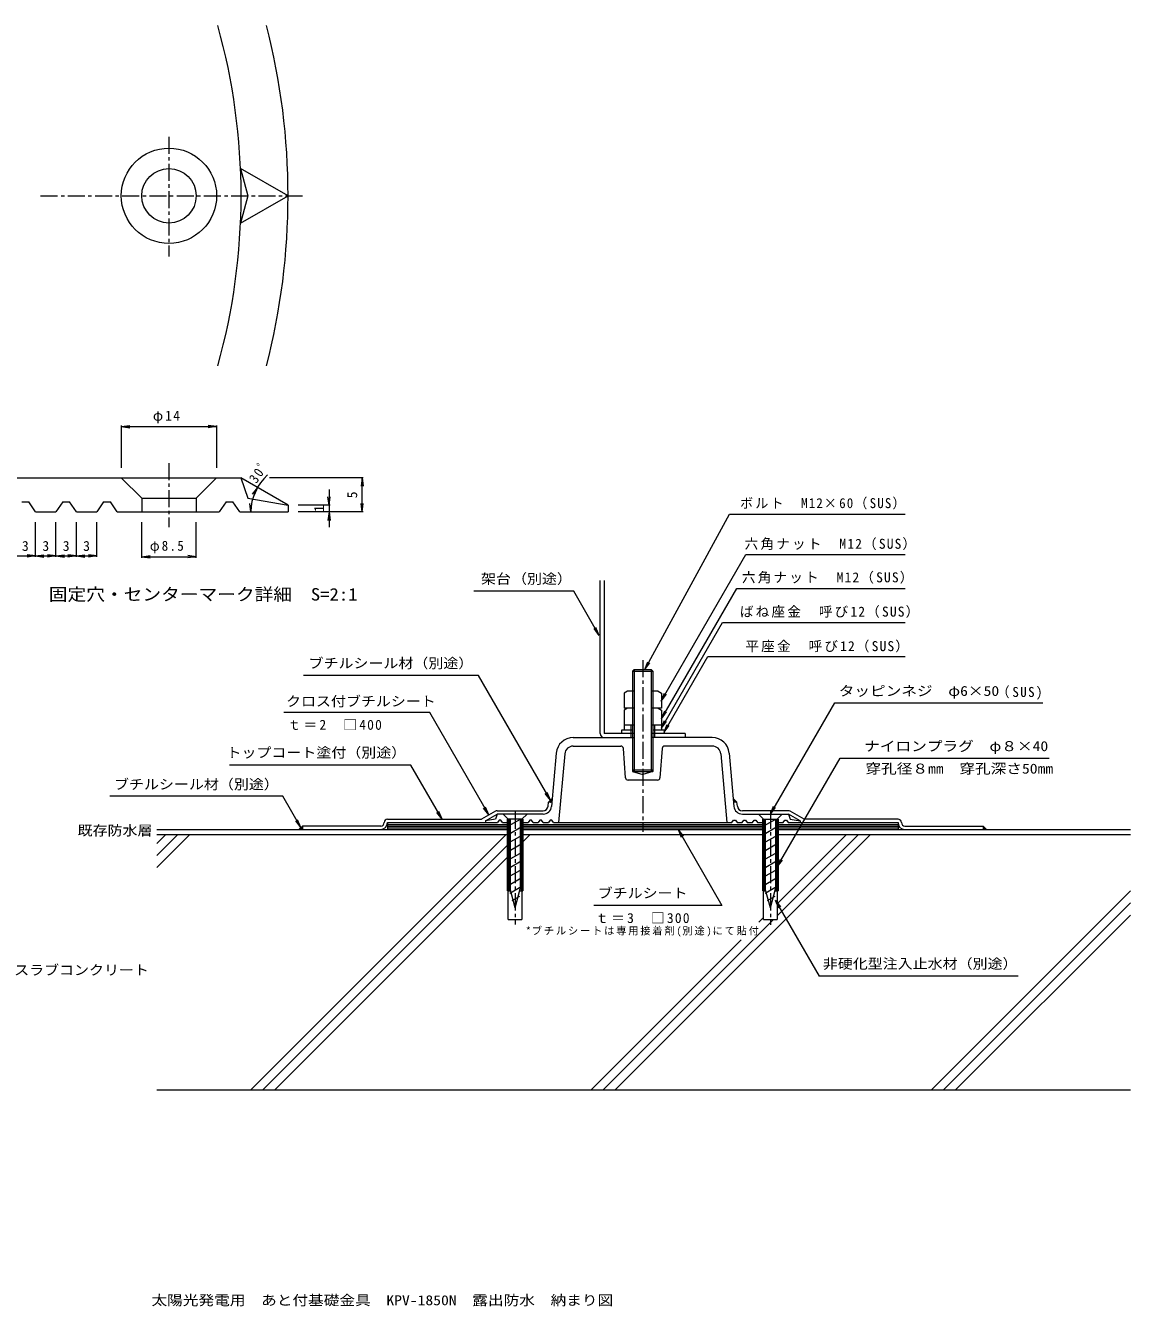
# Model space of a CAD drawing. Units: millimetres, scale not verified, with parts at other scales. Extents: x -453 to 522, y -383 to 370.
# Drawn here: x -127 to 522, y -383 to 370 of the extents above; entities that cross this region are included whole.
import ezdxf
from ezdxf.enums import TextEntityAlignment as Align

# ---------------------------------------------------------------- set-up
doc = ezdxf.new("R2010")
doc.units = ezdxf.units.MM
doc.header["$LTSCALE"] = 2
doc.linetypes.add('CHAIN1', pattern=[8, 5, -1, 1, -1])
for name, color, linetype, lineweight in [('0-0_通り芯', 7, 'Continuous', 9), ('3-0', 7, 'Continuous', 9), ('4-0', 7, 'Continuous', 9), ('5-0', 7, 'Continuous', 9), ('6-0', 7, 'Continuous', 9)]:
    doc.layers.add(name, color=color, linetype=linetype, lineweight=lineweight)
doc.styles.add('ＭＳ ゴシック', font='')
doc.styles.get('ＭＳ ゴシック').set_extended_font_data('MS Gothic')

msp = doc.modelspace()

# ---------------------------------------------------------------- linework, layer by layer
at = {"layer": '0-0_通り芯', "linetype": 'CHAIN1'}
for p, q in [((235.581, -2.987), (235.581, -103.859)), ((160.581, -92.068), (160.581, -100.724)), ((160.581, -92.068), (160.581, -158.32)), ((310.581, -92.068), (310.581, -100.724)), ((310.581, -92.068), (310.581, -158.624))]:
    msp.add_line(p, q, dxfattribs=at)
at = {"layer": '0-0_通り芯'}
for p, q in [((229.581, -9.533), (229.581, -68.533)), ((230.581, -8.533), (230.581, -68.533)), ((240.581, -8.533), (240.581, -68.533)), ((241.581, -9.533), (241.581, -68.533)), ((194.732, -48.533), (230.581, -48.533)), ((276.431, -48.533), (240.581, -48.533)), ((184.771, -57.648), (181.987, -88.976)), ((189.752, -58.09), (186.157, -98.533)), ((194.732, -53.533), (222.724, -53.533)), ((225.446, -72.182), (224.217, -54.884)), ((246.946, -54.884), (245.717, -72.182)), ((276.431, -53.533), (248.439, -53.533)), ((281.411, -58.09), (285.006, -98.533)), ((286.392, -57.648), (289.176, -88.976)), ((244.224, -73.533), (226.939, -73.533)), ((229.581, -68.533), (235.581, -70.141)), ((229.581, -68.533), (241.581, -68.533)), ((241.581, -68.533), (235.581, -70.141)), ((143.081, -97.533), (150.01, -93.533)), ((143.081, -97.533), (143.081, -98.533)), ((177.006, -93.533), (150.01, -93.533)), ((151.157, -97.033), (150.157, -98.533)), ((152.157, -97.033), (151.157, -97.033)), ((153.157, -98.533), (152.157, -97.033)), ((156.581, -96.533), (153.581, -93.533)), ((165.081, -96.533), (156.081, -96.533)), ((156.581, -96.533), (156.581, -98.533)), ((164.581, -96.533), (167.581, -93.533)), ((164.581, -96.533), (164.581, -98.533)), ((169.157, -97.033), (168.157, -98.533)), ((170.157, -97.033), (169.157, -97.033)), ((171.157, -98.533), (170.157, -97.033)), ((175.157, -97.033), (174.157, -98.533)), ((176.157, -97.033), (175.157, -97.033)), ((177.157, -98.533), (176.157, -97.033)), ((181.157, -97.033), (180.157, -98.533)), ((182.157, -97.033), (181.157, -97.033)), ((183.157, -98.533), (182.157, -97.033)), ((288.006, -98.533), (289.006, -97.033)), ((289.006, -97.033), (290.006, -97.033)), ((290.006, -97.033), (291.006, -98.533)), ((294.006, -98.533), (295.006, -97.033)), ((295.006, -97.033), (296.006, -97.033)), ((296.006, -97.033), (297.006, -98.533)), ((300.006, -98.533), (301.006, -97.033)), ((301.006, -97.033), (302.006, -97.033)), ((302.006, -97.033), (303.006, -98.533)), ((306.581, -96.533), (303.581, -93.533)), ((306.081, -96.533), (315.081, -96.533)), ((306.581, -96.533), (306.581, -98.533)), ((314.581, -96.533), (317.581, -93.533)), ((314.581, -96.533), (314.581, -98.533)), ((318.006, -98.533), (319.006, -97.033)), ((319.006, -97.033), (320.006, -97.033)), ((320.006, -97.033), (321.006, -98.533)), ((328.081, -97.533), (321.153, -93.533)), ((328.081, -97.533), (328.081, -98.533)), ((85.581, -98.533), (150.157, -98.533)), ((143.081, -98.533), (150.157, -98.533)), ((153.157, -98.533), (156.581, -98.533)), ((153.157, -98.533), (156.581, -98.533)), ((164.581, -98.533), (168.157, -98.533)), ((171.157, -98.533), (174.157, -98.533)), ((177.157, -98.533), (180.157, -98.533)), ((183.157, -98.533), (235.581, -98.533)), ((235.581, -98.533), (288.006, -98.533)), ((291.006, -98.533), (294.006, -98.533)), ((297.006, -98.533), (300.006, -98.533)), ((303.006, -98.533), (306.581, -98.533)), ((314.581, -98.533), (318.006, -98.533)), ((314.581, -98.533), (318.006, -98.533)), ((321.006, -98.533), (328.081, -98.533)), ((321.006, -98.533), (385.581, -98.533))]:
    msp.add_line(p, q, dxfattribs=at)
msp.add_lwpolyline([(143.081, -97.533), (150.01, -93.533), (149.01, -96.533)], close=True, dxfattribs=at)
msp.add_lwpolyline([(294.157, -93.533), (321.153, -93.533), (322.153, -96.533), (328.081, -97.533)], dxfattribs=at)
for centre, radius, start, end in [((194.732, -58.533), 10, 90, 174.92039), ((276.431, -58.533), 10, 5.07961, 90), ((194.732, -58.533), 5, 90, 174.92039), ((222.724, -55.033), 1.5, 5.71059, 90), ((248.439, -55.033), 1.5, 90, 174.28941), ((276.431, -58.533), 5, 5.07961, 90), ((226.939, -72.033), 1.5, 185.71059, 270), ((244.224, -72.033), 1.5, 270, 354.28941), ((177.006, -88.533), 5, 270, 354.92039), ((294.157, -88.533), 5, 185.07961, 270)]:
    msp.add_arc(centre, radius, start, end, dxfattribs=at)
at = {"layer": '3-0'}
for p, q in [((230.581, -68.533), (240.581, -68.533)), ((179.994, -88.799), (180.196, -86.533)), ((180.196, -86.533), (182.4, -84.329)), ((182.204, -86.533), (180.196, -86.533)), ((180.62, -86.533), (182.358, -84.795)), ((181.044, -86.533), (182.317, -85.261)), ((181.469, -86.533), (182.275, -85.726)), ((181.893, -86.533), (182.234, -86.192)), ((290.967, -86.533), (288.763, -84.329)), ((290.543, -86.533), (288.805, -84.795)), ((290.119, -86.533), (288.846, -85.261)), ((289.694, -86.533), (288.888, -85.726)), ((289.27, -86.533), (288.929, -86.192)), ((290.967, -86.533), (288.959, -86.533)), ((291.169, -88.799), (290.967, -86.533)), ((85.581, -96.533), (140.814, -96.533)), ((149.01, -91.801), (140.814, -96.533)), ((150.01, -91.533), (177.006, -91.533)), ((156.581, -155.533), (156.581, -96.533)), ((163.581, -96.61), (156.581, -100.652)), ((157.581, -96.533), (157.581, -137.337)), ((163.581, -96.533), (163.581, -137.337)), ((164.581, -96.533), (164.581, -155.533)), ((321.153, -91.533), (294.157, -91.533)), ((306.581, -155.533), (306.581, -96.533)), ((313.581, -96.61), (306.581, -100.652)), ((307.581, -96.533), (307.581, -137.337)), ((313.581, -96.533), (313.581, -137.337)), ((314.581, -96.533), (314.581, -155.533)), ((330.349, -96.533), (322.153, -91.801)), ((385.581, -96.533), (330.349, -96.533)), ((-49.904, -102.533), (156.581, -102.533)), ((35.581, -100.533), (33.581, -102.533)), ((35.581, -100.957), (34.006, -102.533)), ((35.581, -101.382), (34.43, -102.533)), ((35.581, -101.806), (34.854, -102.533)), ((35.581, -102.23), (35.279, -102.533)), ((35.581, -100.533), (35.581, -102.533)), ((81.581, -100.533), (35.581, -100.533)), ((85.581, -98.533), (85.581, -102.533)), ((85.581, -99.533), (156.581, -99.533)), ((85.581, -100.533), (156.581, -100.533)), ((85.581, -101.533), (156.581, -101.533)), ((164.581, -101.033), (156.581, -105.652)), ((164.581, -99.533), (306.581, -99.533)), ((164.581, -100.533), (306.581, -100.533)), ((164.581, -101.533), (306.581, -101.533)), ((164.581, -102.533), (306.581, -102.533)), ((314.581, -101.033), (306.581, -105.652)), ((314.581, -99.533), (385.581, -99.533)), ((314.581, -100.533), (385.581, -100.533)), ((314.581, -101.533), (385.581, -101.533)), ((314.581, -102.533), (522.134, -102.533)), ((385.581, -98.533), (385.581, -102.533)), ((389.581, -100.533), (435.581, -100.533)), ((435.581, -100.533), (435.581, -102.533)), ((435.581, -100.533), (437.581, -102.533)), ((435.581, -100.957), (437.157, -102.533)), ((435.581, -101.382), (436.733, -102.533)), ((435.581, -101.806), (436.309, -102.533)), ((435.581, -102.23), (435.884, -102.533)), ((-30.587, -105.533), (-49.904, -124.85)), ((-37.658, -105.533), (-49.904, -117.779)), ((-44.729, -105.533), (-49.904, -110.708)), ((-49.904, -105.533), (156.581, -105.533)), ((155.271, -105.533), (5.271, -255.533)), ((156.581, -111.293), (12.342, -255.533)), ((164.581, -106.033), (156.581, -110.652)), ((164.581, -111.033), (156.581, -115.652)), ((169.413, -105.533), (164.581, -110.364)), ((164.581, -105.533), (306.581, -105.533)), ((369.413, -105.533), (219.413, -255.533)), ((314.581, -106.033), (306.581, -110.652)), ((314.581, -111.033), (306.581, -115.652)), ((314.581, -105.533), (522.134, -105.533)), ((362.342, -105.533), (314.581, -153.293)), ((355.271, -105.533), (314.888, -145.916)), ((156.581, -118.364), (19.413, -255.533)), ((164.581, -116.033), (156.581, -120.652)), ((314.581, -116.033), (306.581, -120.652)), ((164.581, -121.033), (156.581, -125.652)), ((164.581, -126.033), (156.581, -130.652)), ((314.581, -121.033), (306.581, -125.652)), ((314.581, -126.033), (306.581, -130.652)), ((164.581, -131.033), (156.581, -135.652)), ((314.581, -131.033), (306.581, -135.652)), ((156.081, -138.533), (158.17, -138.533)), ((164.581, -136.033), (157.502, -140.12)), ((160.581, -148.533), (157.581, -137.337)), ((163.153, -141.858), (158.671, -144.445)), ((160.581, -148.533), (163.581, -137.337)), ((162.993, -138.533), (165.081, -138.533)), ((306.081, -138.533), (308.17, -138.533)), ((314.581, -136.033), (307.502, -140.12)), ((310.581, -148.533), (307.581, -137.337)), ((313.153, -141.858), (308.671, -144.445)), ((310.581, -148.533), (313.581, -137.337)), ((312.993, -138.533), (315.081, -138.533)), ((522.134, -138.67), (405.271, -255.533)), ((522.134, -145.741), (412.342, -255.533)), ((312.342, -155.533), (212.342, -255.533)), ((306.581, -154.222), (303.759, -157.045)), ((522.134, -152.812), (419.413, -255.533)), ((293.455, -167.349), (205.271, -255.533)), ((-49.904, -255.533), (522.134, -255.533))]:
    msp.add_line(p, q, dxfattribs=at)
for centre, radius, start, end in [((177.006, -88.533), 3, 270, 354.92039), ((294.157, -88.533), 3, 185.07961, 270), ((85.581, -98.533), 2, 90, 180), ((150.01, -93.533), 2, 90, 120), ((150.01, -93.533), 2, 90, 120), ((321.153, -93.533), 2, 60, 90), ((385.581, -98.533), 2, 0, 90), ((81.581, -98.533), 2, 270, 0), ((81.581, -98.533), 4, 270, 0), ((389.581, -98.533), 4, 180, 270), ((389.581, -98.533), 2, 180, 270)]:
    msp.add_arc(centre, radius, start, end, dxfattribs=at)
at = {"layer": '4-0', "linetype": 'CHAIN1'}
for p, q in [((-42.835, 304.602), (-42.835, 234.118)), ((-118.269, 269.871), (36.362, 269.871)), ((-42.835, 112.785), (-42.835, 75.212))]:
    msp.add_line(p, q, dxfattribs=at)
at = {"layer": '4-0'}
for p, q in [((-70.835, 134.184), (-65.878, 134.836)), ((-70.835, 134.784), (-70.835, 110.081)), ((-70.835, 134.184), (-14.835, 134.184)), ((-70.835, 134.184), (-65.878, 133.531)), ((-14.835, 134.184), (-19.792, 134.836)), ((-14.835, 134.184), (-19.792, 133.531)), ((-14.835, 134.784), (-14.835, 110.081)), ((-142.165, 104.081), (-0.548, 104.081)), ((-70.835, 104.081), (-58.835, 92.081)), ((-26.835, 92.081), (-14.835, 104.081)), ((27.165, 88.081), (-0.548, 104.081)), ((9.152, 98.481), (6.108, 94.514)), ((9.152, 98.481), (7.238, 93.862)), ((71.312, 104.081), (16.3, 104.081)), ((70.712, 104.081), (70.06, 99.124)), ((70.712, 84.081), (70.712, 104.081)), ((70.712, 104.081), (71.365, 99.124)), ((-58.835, 92.081), (-26.835, 92.081)), ((-58.835, 92.081), (-58.835, 84.081)), ((-26.835, 92.081), (-26.835, 84.081)), ((51.256, 88.081), (50.603, 93.038)), ((51.256, 97.33), (51.256, 75.197)), ((51.256, 88.081), (51.908, 93.038)), ((-129.235, 90.081), (-125.235, 90.081)), ((-121.235, 84.081), (-125.235, 90.081)), ((-121.235, 84.081), (-109.235, 84.081)), ((-105.235, 90.081), (-109.235, 84.081)), ((-105.235, 90.081), (-101.235, 90.081)), ((-97.235, 84.081), (-101.235, 90.081)), ((-97.235, 84.081), (-85.235, 84.081)), ((-81.235, 90.081), (-85.235, 84.081)), ((-81.235, 90.081), (-77.235, 90.081)), ((-73.235, 84.081), (-77.235, 90.081)), ((-73.235, 84.081), (-13.235, 84.081)), ((-9.235, 90.081), (-13.235, 84.081)), ((-9.235, 90.081), (-5.235, 90.081)), ((-1.235, 84.081), (-5.235, 90.081)), ((-1.235, 84.081), (27.165, 84.081)), ((5.293, 84.081), (4.641, 89.038)), ((5.293, 84.081), (5.946, 89.038)), ((27.165, 88.081), (27.165, 84.081)), ((51.856, 88.081), (33.165, 88.081)), ((51.856, 84.081), (33.165, 84.081)), ((71.312, 84.081), (33.165, 84.081)), ((51.256, 84.081), (50.603, 79.124)), ((51.256, 84.081), (51.908, 79.124)), ((70.712, 84.081), (70.06, 89.038)), ((70.712, 84.081), (71.365, 89.038)), ((-121.235, 57.601), (-121.235, 78.081)), ((-109.235, 57.601), (-109.235, 78.081)), ((-97.235, 57.601), (-97.235, 78.081)), ((-85.235, 57.601), (-85.235, 78.081)), ((-58.835, 57.147), (-58.835, 78.081)), ((-26.835, 57.147), (-26.835, 78.081)), ((-133.235, 58.201), (-121.235, 58.201)), ((-121.235, 58.201), (-126.192, 58.854)), ((-121.235, 58.201), (-126.192, 57.549)), ((-121.235, 58.201), (-116.278, 58.854)), ((-121.235, 58.201), (-109.235, 58.201)), ((-121.235, 58.201), (-116.278, 57.549)), ((-109.235, 58.201), (-114.192, 58.854)), ((-109.235, 58.201), (-114.192, 57.549)), ((-109.235, 58.201), (-104.278, 58.854)), ((-109.235, 58.201), (-97.235, 58.201)), ((-109.235, 58.201), (-104.278, 57.549)), ((-97.235, 58.201), (-102.192, 58.854)), ((-97.235, 58.201), (-102.192, 57.549)), ((-97.235, 58.201), (-92.278, 58.854)), ((-97.235, 58.201), (-85.235, 58.201)), ((-97.235, 58.201), (-92.278, 57.549)), ((-85.235, 58.201), (-90.192, 58.854)), ((-85.235, 58.201), (-90.192, 57.549)), ((-58.835, 57.747), (-53.878, 58.4)), ((-58.835, 57.747), (-26.835, 57.747)), ((-58.835, 57.747), (-53.878, 57.094)), ((-26.835, 57.747), (-31.792, 58.4)), ((-26.835, 57.747), (-31.792, 57.094))]:
    msp.add_line(p, q, dxfattribs=at)
msp.add_lwpolyline([(27.165, 269.871), (-0.779, 285.871), (3.565, 269.871), (-0.779, 253.871)], close=True, dxfattribs=at)
msp.add_lwpolyline([(-0.548, 104.081), (3.452, 92.081), (27.165, 88.081)], dxfattribs=at)
for radius in [28, 16]:
    msp.add_circle((-42.835, 269.871), radius, dxfattribs=at)
for centre, radius, start, end in [((-372.835, 269.871), 372.4, 344.42328, 15.57672), ((-372.835, 269.871), 400, 345.52249, 14.47751), ((34.093, 84.081), 28.8, 131.10581, 180)]:
    msp.add_arc(centre, radius, start, end, dxfattribs=at)
at = {"layer": '5-0'}
for p, q in [((210.581, -46.233), (210.581, 43.731)), ((212.881, 43.731), (212.881, -46.233)), ((230.581, -8.533), (229.581, -9.533)), ((229.581, -9.533), (241.581, -9.533)), ((230.581, -8.533), (240.581, -8.533)), ((240.581, -8.533), (241.581, -9.533)), ((244.581, -21.233), (240.581, -21.233)), ((244.581, -21.233), (246.581, -22.388)), ((246.581, -22.388), (246.581, -31.233)), ((230.581, -31.233), (224.581, -31.233)), ((244.581, -31.233), (240.581, -31.233)), ((246.581, -31.233), (240.581, -31.233)), ((244.581, -31.233), (246.581, -32.388)), ((246.581, -32.388), (246.581, -41.233)), ((229.581, -44.233), (223.081, -44.233)), ((223.081, -44.233), (223.081, -46.233)), ((224.581, -41.233), (224.581, -44.233)), ((230.581, -41.233), (224.581, -41.233)), ((228.581, -41.233), (228.581, -48.533)), ((246.581, -41.233), (240.581, -41.233)), ((248.081, -44.233), (241.581, -44.233)), ((242.581, -41.233), (242.581, -48.533)), ((246.581, -41.233), (246.581, -44.233)), ((248.081, -44.233), (248.081, -46.233)), ((230.581, -46.233), (212.881, -46.233)), ((229.581, -46.233), (223.081, -46.233)), ((260.581, -46.233), (240.581, -46.233)), ((248.081, -46.233), (241.581, -46.233)), ((260.581, -46.233), (260.581, -48.533)), ((229.581, -67.533), (241.581, -67.533)), ((229.581, -67.533), (230.581, -68.533)), ((240.581, -68.533), (241.581, -67.533)), ((156.081, -138.533), (156.081, -96.533)), ((157.081, -138.533), (157.081, -96.533)), ((164.081, -96.533), (164.081, -138.533)), ((165.081, -96.533), (165.081, -138.533)), ((306.081, -138.533), (306.081, -96.533)), ((307.081, -138.533), (307.081, -96.533)), ((314.081, -96.533), (314.081, -138.533)), ((315.081, -96.533), (315.081, -138.533)), ((156.581, -155.533), (164.581, -155.533)), ((306.581, -155.533), (314.581, -155.533))]:
    msp.add_line(p, q, dxfattribs=at)
for points in [[(230.581, -21.233), (226.581, -21.233), (224.581, -22.388), (224.581, -31.233)], [(230.581, -31.233), (226.581, -31.233), (224.581, -32.388), (224.581, -41.233)]]:
    msp.add_lwpolyline(points, dxfattribs=at)
msp.add_arc((212.881, -46.233), 2.3, 180, 270, dxfattribs=at)
at = {"layer": '6-0'}
for p, q in [((236.743, -8.562), (286.53, 82.671)), ((286.53, 82.671), (389.834, 82.671)), ((246.443, -27.087), (296.23, 59.146)), ((296.23, 59.146), (389.834, 59.146)), ((246.581, -37.455), (290.807, 39.146)), ((290.807, 39.146), (389.834, 39.146)), ((195.068, 37.42), (136.383, 37.42)), ((210.008, 11.544), (195.068, 37.42)), ((210.008, 11.544), (206.964, 15.51)), ((210.008, 11.544), (208.095, 16.163)), ((246.518, -43.062), (282.434, 19.146)), ((282.434, 19.146), (389.834, 19.146)), ((236.743, -8.562), (238.656, -3.943)), ((236.743, -8.562), (239.787, -4.596)), ((248.081, -45.378), (273.787, -0.854)), ((273.787, -0.854), (389.834, -0.854)), ((138.974, -12.026), (36.26, -12.026)), ((181.336, -85.399), (138.974, -12.026)), ((246.443, -27.087), (248.356, -22.468)), ((246.443, -27.087), (249.487, -23.121)), ((310.581, -93.533), (348.364, -28.092)), ((348.364, -28.092), (470.718, -28.092)), ((246.581, -37.455), (248.495, -32.836)), ((246.581, -37.455), (249.625, -33.488)), ((246.518, -43.062), (248.431, -38.443)), ((246.518, -43.062), (249.562, -39.096)), ((248.081, -45.378), (249.995, -40.758)), ((248.081, -45.378), (251.125, -41.411)), ((99.233, -64.71), (-7.251, -64.71)), ((117.629, -96.572), (99.233, -64.71)), ((314.645, -124.563), (351.544, -60.652)), ((351.544, -60.652), (474.467, -60.652)), ((181.336, -85.399), (178.292, -81.432)), ((181.336, -85.399), (179.423, -80.78)), ((24.056, -82.942), (-77.632, -82.942)), ((34.713, -101.401), (24.056, -82.942)), ((145.142, -94.024), (142.098, -90.057)), ((145.142, -94.024), (143.228, -89.405)), ((310.581, -93.533), (312.495, -88.914)), ((310.581, -93.533), (313.625, -89.566)), ((34.713, -101.401), (31.669, -97.435)), ((34.713, -101.401), (32.8, -96.782)), ((117.629, -96.572), (114.585, -92.606)), ((117.629, -96.572), (115.716, -91.953)), ((256.324, -102.533), (259.368, -106.5)), ((256.324, -102.533), (258.238, -107.152)), ((314.645, -124.563), (316.558, -119.943)), ((314.645, -124.563), (317.689, -120.596)), ((313.443, -144.034), (316.487, -148)), ((313.443, -144.034), (315.357, -148.653)), ((313.443, -144.034), (339.21, -188.664)), ((456.186, -188.664), (339.21, -188.664))]:
    msp.add_line(p, q, dxfattribs=at)
for points in [[(145.142, -94.024), (110.402, -33.854), (24.633, -33.854)], [(256.324, -102.533), (282.092, -147.163), (206.925, -147.163)]]:
    msp.add_lwpolyline(points, dxfattribs=at)

# ---------------------------------------------------------------- texts
at = {"layer": '4-0', "color": 2, "style": 'ＭＳ ゴシック'}
for s, p in [('5', (69.512, 92.081)), ('1', (50.056, 84.081))]:
    msp.add_text(s, height=5.865, rotation=90, dxfattribs=at).set_placement(p, align=Align.BOTTOM_LEFT)
for p in [(-129.235, 59.401), (-117.235, 59.401), (-105.235, 59.401), (-93.235, 59.401)]:
    msp.add_text('3', height=5.865, dxfattribs=at).set_placement(p, align=Align.BOTTOM_LEFT)
at = {"layer": '4-0', "color": 3, "style": 'ＭＳ ゴシック', "width": 1.1}
msp.add_text('固定穴・センターマーク詳細\u3000S=2:1', height=7.331, dxfattribs=at).set_placement((-113.455, 29.78), align=Align.BOTTOM_LEFT)
at = {"layer": '4-0', "color": 2, "char_height": 5.865, "attachment_point": 7, "style": 'ＭＳ ゴシック'}
for s, insert in [('\\T1.19;φ14', (-52.295, 136.13)), ('\\T1.21;\\W0.95;φ8.5', (-54.056, 59.664))]:
    msp.add_mtext(s, dxfattribs=dict(at, insert=insert))
at = {"layer": '4-0', "color": 2, "insert": (8.603, 100.366), "char_height": 5.865, "attachment_point": 7, "rotation": 55, "style": 'ＭＳ ゴシック'}
msp.add_mtext('\\T1.27;\\W0.9;30ﾟ', dxfattribs=at)
at = {"layer": '5-0', "insert": (166.876, -165.453), "char_height": 4.399, "attachment_point": 7, "style": 'ＭＳ ゴシック'}
msp.add_mtext('\\T1.18;*ブチルシートは専用接着剤(別途)にて貼付', dxfattribs=at)
at = {"layer": '6-0', "color": 2, "style": 'ＭＳ ゴシック'}
for s, width, p in [('架台\u3000', 1.1, (140.535, 40.096)), ('（別途）', 1.1, (158.761, 40.096)), ('ブチルシール材（別途）', 1.1, (39.193, -9.505)), ('タッピンネジ\u3000φ6×50', 1.15, (350.725, -25.804)), ('クロス付ブチルシート', 1.1, (25.966, -31.888)), ('ナイロンプラグ\u3000φ８×40', 1.15, (365.718, -58.269)), ('トップコート塗付（別途）', 1.1, (-9.019, -62.04)), ('穿孔径８㎜\u3000穿孔深さ50㎜', 1.15, (366.425, -71.463)), ('ブチルシール材（別途）', 1.1, (-75.1, -80.688)), ('既存防水層', 1.1, (-96.515, -107.806)), ('ブチルシート\u3000', 1.1, (209.113, -144.604)), ('非硬化型注入止水材（別途）', 1.1, (341.399, -186.104)), ('スラブコンクリート', 1.1, (-133.816, -189.837)), ('太陽光発電用\u3000あと付基礎金具\u3000KPV-1850N\u3000露出防水\u3000納まり図', 1.15, (-53.076, -383.892))]:
    msp.add_text(s, height=5.865, dxfattribs=dict(at, width=width)).set_placement(p, align=Align.BOTTOM_LEFT)
at = {"layer": '6-0', "color": 2, "char_height": 5.865, "attachment_point": 7, "style": 'ＭＳ ゴシック'}
for s, insert in [('\\T1.18;\\W0.95;ボルト\u3000M12×60（SUS）', (292.775, 85.548)), ('\\T1.16;六角ナット\u3000M12（SUS）', (295.47, 61.654)), ('\\T1.16;六角ナット\u3000M12（SUS）', (293.859, 41.924)), ('\\T1.16;ばね座金\u3000呼び12（SUS）', (292.651, 21.792)), ('\\T1.16;平座金\u3000呼び12（SUS）', (295.883, 1.505)), ('\\T1.22;\\W0.95;（SUS)', (443.524, -26.235)), ('\\T1.17;ｔ＝2\u3000□400', (26.855, -44.11)), ('\\T1.17;ｔ＝3\u3000□300', (207.661, -157.666))]:
    msp.add_mtext(s, dxfattribs=dict(at, insert=insert))

doc.saveas('drawing.dxf')
